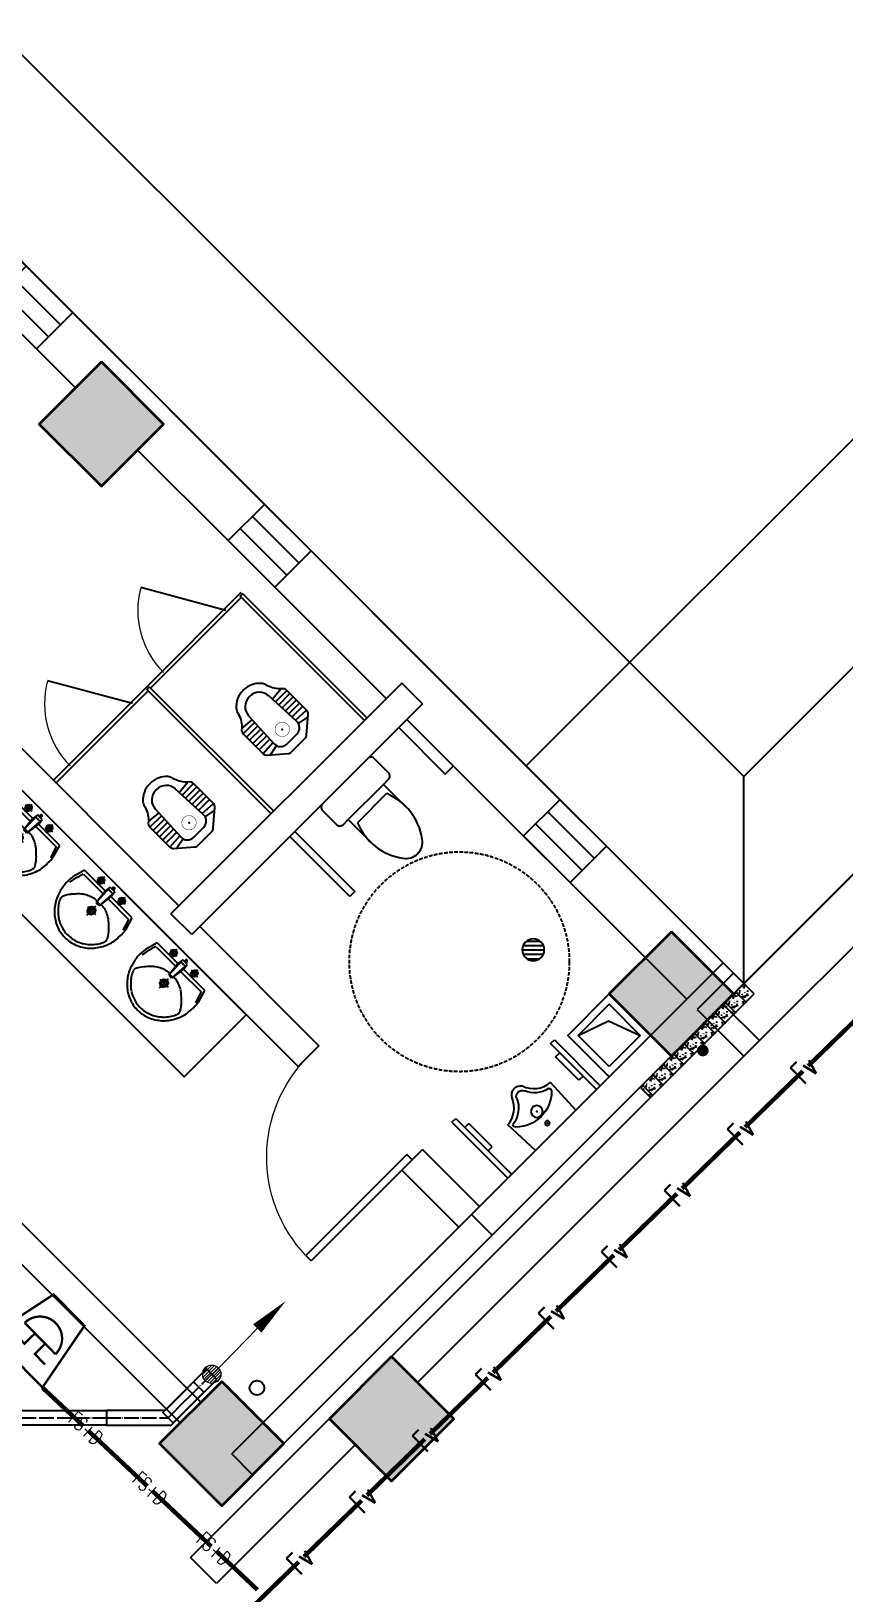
# Model space of a CAD drawing. Extents: x 815029915 to 815825525, y 579155098 to 579748855.
# Drawn here: x 815653310 to 815658853, y 579578968 to 579589624 of the extents above; entities that cross this region are included whole.
import ezdxf

# ---------------------------------------------------------------- set-up
doc = ezdxf.new("R2010")
doc.units = 0
doc.header["$LTSCALE"] = 100
doc.header["$MEASUREMENT"] = 0
doc.linetypes.add('DASH', pattern=[0.35, 0.25, -0.1])
doc.linetypes.add('DOTE', pattern=[2.42, 2, -0.2, 0.02, -0.2])
for name, color, linetype in [('AXIS', 3, 'Continuous'), ('COLUMN', 9, 'Continuous'), ('DIM_LEAD', 3, 'Continuous'), ('GROUND', 2, 'Continuous'), ('LATRINE', 6, 'Continuous'), ('LVTRY', 6, 'Continuous'), ('STAIR', 2, 'Continuous'), ('T-EQUP-FIRE', 7, 'Continuous'), ('WALL', 9, 'Continuous'), ('WINDOW', 4, 'Continuous'), ('zm', 1, 'Continuous'), ('电-弱电平面-线缆', 3, 'Continuous'), ('电-桥架', 4, 'Continuous'), ('看线', 151, 'Continuous')]:
    doc.layers.add(name, color=color, linetype=linetype)
for name, color, linetype, lineweight in [('柱填充', 9, 'Continuous', 18), ('电-强电平面-箭头', 3, 'Continuous', 0), ('砼柱', 2, 'Continuous', 35)]:
    doc.layers.add(name, color=color, linetype=linetype, lineweight=lineweight)
doc.styles.add('_TCH_DIM_T3', font='SIMPLEX', dxfattribs={"width": 0.705882, "bigfont": 'GBCBIG'})
doc.styles.add('IDQSTYLE', font='txt.shx', dxfattribs={"width": 0.7, "bigfont": 'hztxt.shx'})
doc.linetypes.add('消防电源线', pattern='A,5.5,-0.25,["FS+D",IDQSTYLE,S=1,R=0,X=-0.125,Y=-0.5],-0.25', length=6)
doc.linetypes.add('消防电话线路A', pattern='A,5.5,-0.25,["Fv",IDQSTYLE,S=1.5,R=0,X=-0.125,Y=-0.75],-0.25', length=6)
doc.dimstyles.new('_TCH_ARCH-100', dxfattribs={"dimscale": 100, "dimtxt": 2.975, "dimasz": 1, "dimexe": 2.5, "dimexo": 3, "dimgap": 1, "dimtad": 1, "dimdec": 0, "dimzin": 0, "dimdsep": 46, "dimtxsty": '_TCH_DIM_T3', "dimblk": 'ARCHTICK', "dimcen": 0.09, "dimclrt": 7, "dimazin": 2, "dimtfac": 1, "dimtdec": 0, "dimtix": 1, "dimtmove": 2, "dimatfit": 3, "dimfxl": 0, "dimtolj": 1, "dimtzin": 0, "dimarcsym": 0})

# ---------------------------------------------------------------- blocks, each defined once
blk = doc.blocks.new('HC001231')
at = {"color": 0, "linetype": 'Continuous', "const_width": 0.2}
blk.add_lwpolyline([(-1.88, 3.12), (1.87, 3.12), (3.12, -3.12), (-3.12, -3.12)], close=True, dxfattribs=at)
blk.add_lwpolyline([(1.87, -0.34, 0.198912), (1.33, 0.98, 0.198912), (0, 1.53, 0.198912), (-1.33, 0.98, 0.198912), (-1.88, -0.34)], format="xyb", dxfattribs=at)
for points in [[(-0.62, -0.34), (-0.62, -1.59), (-1.88, -1.59)], [(-1.88, -0.34), (1.87, -0.34)], [(0.62, -0.34), (0.62, -1.59), (1.87, -1.59)]]:
    blk.add_lwpolyline(points, dxfattribs=at)
at = {"color": 0, "style": 'IDQSTYLE', "width": 0.7}
blk.add_attdef('PSFHATT', (5.12, -3.12), '', height=2.5, dxfattribs=at)
blk = doc.blocks.new('$DorLib2D$00000001')
for p, q in [((0.45, 0.975), (0.5, 0.975)), ((0.45, 0), (0.45, 0.975)), ((0.5, 0), (0.5, 0.975)), ((0.5, 0), (0.45, 0))]:
    blk.add_line(p, q)
at = {"lineweight": 13}
blk.add_arc((0.475, 0), 0.975, 91.4693, 180, dxfattribs=at)
blk = doc.blocks.new('$TCHSYS$WIN2D')
for p, q in [((-0.5, 0.5), (0.5, 0.5)), ((-0.5, 0.5), (-0.5, -0.5)), ((0.5, 0.5), (0.5, -0.5)), ((0.5, 0.167), (-0.5, 0.167)), ((0.5, -0.167), (-0.5, -0.167)), ((-0.5, -0.5), (0.5, -0.5))]:
    blk.add_line(p, q)
blk = doc.blocks.new('$lvtry$00000227')
at = {"color": 0}
blk.add_line((-181, -234), (-181, -234), dxfattribs=at)
blk.add_lwpolyline([(53, -374, -0.307493), (205, -257), (195, 0), (-195, 0), (-205, -256, -0.265776), (-54, -366, 0.591279)], format="xyb", close=True, dxfattribs=at)
for centre, radius in [((-6, -75), 15.8), ((-1, -182), 40.3)]:
    blk.add_circle(centre, radius, dxfattribs=at)
for centre, radius, start, end in [((-161, -223), 22.7, 134.5857, 206.4573), ((-5, -382), 245, 45.4143, 134.5857), ((153, -222), 20.3, 314.5857, 45.4143), ((-200, -412), 179, 22.2984, 83.8043), ((199, -407), 174, 100.5676, 157.7034), ((1, -326), 39.6, 206.4354, 337.7034)]:
    blk.add_arc(centre, radius, start, end, dxfattribs=at)
for p in [(-6, -75), (-1, -182)]:
    blk.add_point(p, dxfattribs=at)
blk = doc.blocks.new('$plan$00001613')
at = {"color": 7}
blk.add_line((-260, -140), (-260, 140), dxfattribs=at)
blk.add_line((-200, 170), (-200, -170))
blk.add_lwpolyline([(-430, -170), (-200, -170), (-200, -220, 0.414214), (-170, -250), (-30, -250, 0.414214), (0, -220), (0, 220, 0.414214), (-30, 250), (-170, 250, 0.414214), (-200, 220), (-200, 170), (-430, 170)], format="xyb")
for centre, radius, start, end in [((-413, -227), 398, 67.4505, 126.6381), ((-590, 0), 110, 123.4509, 236.5491), ((-413, 227), 398, 233.3619, 292.5495)]:
    blk.add_arc(centre, radius, start, end, dxfattribs=at)
blk = doc.blocks.new('$lvtry$00000171')
for p, q in [((-74, 11), (-11, 74)), ((-70, -27), (27, 70)), ((-53, -53), (53, 53)), ((-27, -70), (70, 27)), ((11, -74), (74, -11))]:
    blk.add_line(p, q)
blk.add_circle((0, 0), 75)
blk.add_point((0, 0))
blk = doc.blocks.new('$lvtry$00000192')
for p, q in [((-108, -66, 0), (-109, 3, 0)), ((111, -66, 0), (110, 4, 0)), ((-236, -86, 0), (-246, -114, 0)), ((-234, -86, 0), (-26, -86, 0)), ((-143, -32, 0), (-74, -31, 0)), ((-29, -62, 0), (-28, -68, 0)), ((-28, -68, 0), (-17, -160, 0)), ((-23, -21, 0), (-17, -160, 0)), ((-22, -40, 0), (1, -40, 0)), ((23, -40, 0), (1, -40, 0)), ((25, -22, 0), (15, -161, 0)), ((30, -62, 0), (15, -161, 0)), ((26, -86, 0), (244, -86, 0)), ((76, -31, 0), (145, -31, 0)), ((244, -86, 0), (272, -164, 0)), ((244, -86, 0), (264, -140, 0)), ((-256, -140, 0), (-264, -185, 0)), ((-264, -185, 0), (-264, -190, 0)), ((-256, -140, 0), (-246, -114, 0)), ((-17, -151, 0), (-1, -151, 0)), ((-17, -160, 0), (-1, -160, 0)), ((16, -151, 0), (-1, -151, 0)), ((15, -161, 0), (-1, -160, 0)), ((1, -263, 0), (0, -177, 0)), ((-42, -220, 0), (44, -219, 0))]:
    blk.add_line(p, q)
at = {"elevation": 0}
blk.add_lwpolyline([(-29, -62), (-249, -62), (-276, -148, 0.044851), (-281, -206, 0.06689), (-276, -244, 0.023023), (-257, -305, 0.044853), (-243, -334, 0.043799), (-214, -374, 0.044001), (-179, -408, 0.042834), (-139, -435, 0.043018), (-94, -456, 0.042273), (-46, -468, 0.042347), (3, -472, 0.04234), (52, -468, 0.042268), (100, -456, 0.043003), (145, -436, 0.042821), (186, -409, 0.043985), (221, -375, 0.043782), (250, -335, 0.044843), (274, -286, 0.059205), (284, -246, 0.030672), (287, -189, 0.04375), (284, -150), (284, -150), (284, -148), (256, -62), (30, -62), (30, -59), (25, -22), (1, -21), (-23, -21), (-29, -58)], format="xyb", close=True, dxfattribs=at)
for centre, radius in [((-108, -32, 0), 23.8), ((-108, -32, 0), 14.2), ((110, -31, 0), 23.8), ((110, -31, 0), 14.2), ((1, -220, 0), 28.5), ((1, -220, 0), 19)]:
    blk.add_circle(centre, radius)
for centre, radius, start, end in [((0, -10, 0), 6.83, 79.8328, 278.7823), ((2, -10, 0), 6.83, 259.8328, 98.7823), ((186, -586, 0), 514, 131.4907, 137.4608), ((-23, -350, 0), 199, 122.0285, 131.4907), ((-5, -378, 0), 232, 111.757, 122.0285), ((8, -413, 0), 269, 102.1867, 111.757), ((-38, -199, 0), 51, 92.3066, 102.1867), ((-31, -377, 0), 229, 87.3151, 92.3066), ((42, -362, 0), 216, 92.3066, 95.9177), ((35, -183, 0), 37.4, 84.4115, 92.3066), ((19, -341, 0), 196, 72.8891, 84.4115), ((-5, -420, 0), 279, 63.1741, 72.8891), ((42, -328, 0), 175, 53.2408, 63.1741), ((-199, -650, 0), 577, 47.667, 53.2408), ((-208, -295, 0), 22, 149.5466, 185.8883), ((-197, -294, 0), 33.4, 185.8883, 200.4186), ((-121, -266, 0), 114, 200.4186, 208.9861), ((7, -422, 0), 271, 137.4608, 149.5466), ((6, -425, 0), 273, 33.1938, 47.667), ((131, -266, 0), 112, 329.6928, 339.2553), ((211, -291, 0), 27.9, 352.9103, 33.1938), ((189, -288, 0), 49.9, 339.2553, 352.9103), ((-48, -226, 0), 198, 208.9861, 220.7228), ((9, -177, 0), 272, 220.7228, 230.792), ((2, -185, 0), 262, 230.792, 240.6116), ((2, -186, 0), 261, 240.6116, 250.459), ((6, -186, 0), 261, 289.2308, 299.0751), ((5, -185, 0), 262, 299.0751, 308.8916), ((6, -186, 0), 261, 308.8916, 318.9572), ((31, -208, 0), 228, 318.9572, 329.6928), ((4, -179, 0), 268, 250.459, 260.1468), ((4, -180, 0), 267, 260.1468, 269.8461), ((4, -180, 0), 267, 269.8461, 279.544), ((4, -179, 0), 268, 279.544, 289.2308)]:
    blk.add_arc(centre, radius, start, end)
for p in [(1, -40, 0), (1, -220, 0)]:
    blk.add_point(p)
blk = doc.blocks.new('$TCHSYS$APDOOR2D')
blk.add_line((0.5, 0), (0, 0.866))
at = {"lineweight": 13}
blk.add_arc((0.5, 0), 1, 120, 180, dxfattribs=at)
blk = doc.blocks.new('$lvtry$00000205')
at = {"color": 0}
for p, q in [((-106, -103, 0), (-182, -88, 0)), ((48, -60, 0), (-48, -60, 0)), ((106, -103, 0), (182, -88, 0)), ((-109, -134, 0), (-210, -128, 0)), ((-107, -166, 0), (-210, -166, 0)), ((-106, -197, 0), (-210, -197, 0)), ((-109, -124, 0), (-97, -382, 0)), ((97, -382, 0), (109, -124, 0)), ((106, -197, 0), (210, -197, 0)), ((107, -166, 0), (210, -166, 0)), ((109, -134, 0), (210, -128, 0)), ((-104, -227, 0), (-210, -227, 0)), ((-103, -258, 0), (-210, -258, 0)), ((-101, -289, 0), (-210, -289, 0)), ((101, -289, 0), (210, -289, 0)), ((103, -258, 0), (210, -258, 0)), ((104, -227, 0), (210, -227, 0)), ((-100, -320, 0), (-210, -320, 0)), ((-191, -354, 0), (-99, -345, 0)), ((191, -354, 0), (99, -345, 0)), ((100, -320, 0), (210, -320, 0)), ((-4, -470, 0), (4, -470, 0))]:
    blk.add_line(p, q, dxfattribs=at)
at = {"color": 0, "elevation": 0}
blk.add_lwpolyline([(184, -360, -0.046574), (191, -354, 0.248797), (210, -318), (210, -128, 0.218491), (198, -101), (90, -9, 0.179479), (67, 0), (-67, 0, 0.179479), (-90, -9), (-198, -101, 0.218491), (-210, -128), (-210, -318, 0.248797), (-191, -354, -0.046574), (-184, -360, -0.139709), (-135, -448, 0.12003), (-120, -477, 0.218108), (-4, -530), (4, -530, 0.218108), (120, -477, 0.12003), (135, -448, -0.139709)], format="xyb", close=True, dxfattribs=at)
at = {"color": 0, "const_width": 3, "elevation": 0}
blk.add_lwpolyline([(49, -153, 1), (-49, -153, 1)], format="xyb", close=True, dxfattribs=at)
at = {"color": 0}
for centre, radius, start, end in [((-48, -121, 0), 61, 90, 182.693), ((48, -121, 0), 61, 357.307, 90), ((-4, -377, 0), 92.8, 182.693, 270), ((4, -377, 0), 92.8, 270, 357.307)]:
    blk.add_arc(centre, radius, start, end, dxfattribs=at)
for p in [(0, 0), (0, -153, 0)]:
    blk.add_point(p, dxfattribs=at)
blk = doc.blocks.new('*X161')
at = {"color": 0, "linetype": 'Continuous'}
for p, q in [((192.59, 446.72), (193.87, 448.01)), ((192.65, 446.36), (194.23, 447.94)), ((192.69, 447.24), (193.35, 447.91)), ((192.79, 446.07), (194.52, 447.8)), ((192.98, 445.84), (194.75, 447.61)), ((193.23, 445.66), (194.93, 447.37)), ((193.53, 445.54), (195.05, 447.06)), ((193.92, 445.51), (195.08, 446.67)), ((194.61, 445.77), (194.82, 445.99))]:
    blk.add_line(p, q, dxfattribs=at)
blk = doc.blocks.new('HC000749')
at = {"color": 0, "linetype": 'Continuous'}
blk.add_line((0, -0.06), (3.11, 3.12), dxfattribs=at)
blk.add_lwpolyline([(3.11, 3.12, 0.8, 0, 0), (5.06, 5, 0, 0, 0)], format="xyseb", dxfattribs=at)
blk.add_circle((0, 0), 0.625, dxfattribs=at)
at = {"color": 0, "linetype": 'Continuous', "xscale": 0.5, "yscale": 0.5, "zscale": 0.5}
blk.add_blockref('*X161', (-96.92, -223.38), dxfattribs=at)
at = {"color": 0, "style": 'IDQSTYLE', "width": 0.7}
blk.add_attdef('PSFHATT', (7.06, -0.63), '', height=2.5, dxfattribs=at)
blk = doc.blocks.new('_ArchTick')
at = {"color": 0, "linetype": 'ByBlock', "const_width": 0.4}
blk.add_lwpolyline([(-0.5, -0.5), (0.5, 0.5)], dxfattribs=at)
blk = doc.blocks.new('*D474')
at = {"layer": 'AXIS', "color": 0, "lineweight": -2, "transparency": 16777216}
for p, q in [((815655484, 579597126), (815657782, 579599424)), ((815657605, 579599247), (815695082, 579561770)), ((815692961, 579559649), (815695259, 579561947))]:
    blk.add_line(p, q, dxfattribs=at)
at = {"layer": 'Defpoints', "color": 0, "transparency": 16777216}
for p in [(815655272, 579596914), (815695082, 579561770), (815692749, 579559437)]:
    blk.add_point(p, dxfattribs=at)
at = {"layer": 'AXIS', "color": 0, "lineweight": -2, "transparency": 16777216, "xscale": 100, "yscale": 100, "zscale": 100}
for p, rotation in [((815657605, 579599247), 135.0000000001822), ((815695082, 579561770), 315.0000000001822)]:
    blk.add_blockref('_ArchTick', p, dxfattribs=dict(at, rotation=rotation))
at = {"layer": 'AXIS', "color": 7, "transparency": 16777216, "insert": (815676520, 579580685), "char_height": 297.5, "attachment_point": 5, "rotation": 315, "style": '_TCH_DIM_T3'}
blk.add_mtext('\\A1;53000', dxfattribs=at)

msp = doc.modelspace()

# ---------------------------------------------------------------- hatches: boundary and pattern name
at = {"layer": 'DIM_LEAD'}
msp.add_hatch(color=256, dxfattribs=at).paths.add_polyline_path([(815657931.3, 579582668.3, 1), (815657851.3, 579582668.3, 1)], flags=17)
at = {"layer": 'zm'}
for points in [[(815653787.4, 579587357), (815653363.1, 579586932.7), (815653787.4, 579586508.5), (815654211.7, 579586932.7)], [(815657677.1, 579583478.5), (815657252.8, 579583054.2), (815657677.1, 579582630), (815658101.3, 579583054.2)], [(815654608.9, 579580410.4), (815654184.7, 579579986.1), (815654608.9, 579579561.8), (815655033.2, 579579986.1)]]:
    msp.add_hatch(color=1, dxfattribs=at).paths.add_polyline_path(points)
at = {"layer": '柱填充', "lineweight": 18}
for points in [[(815653788, 579587367.6), (815653363.7, 579586943.3), (815653788, 579586519.1), (815654212.3, 579586943.3)], [(815657677.1, 579583478.5), (815657252.8, 579583054.2), (815657677.1, 579582630), (815658101.3, 579583054.2)], [(815655767.9, 579580579.4), (815655343.6, 579580155.1), (815655767.9, 579579730.8), (815656192.2, 579580155.1)], [(815654608.9, 579580410.4), (815654184.7, 579579986.1), (815654608.9, 579579561.8), (815655033.2, 579579986.1)]]:
    msp.add_hatch(color=250, dxfattribs=at).paths.add_polyline_path(points)

# ---------------------------------------------------------------- linework, layer by layer
for p, q in [((815658171.1, 579583125), (815649768.7, 579591527.4)), ((815661777.4, 579586731.2), (815658171.1, 579583125)), ((815655873.1, 579584928.1), (815655816.5, 579584871.5)), ((815655816.5, 579584871.5), (815656134.7, 579584553.3)), ((815656134.7, 579584553.3), (815656191.2, 579584609.9)), ((815655073.4, 579584128.5), (815655108.6, 579584163.7)), ((815655108.6, 579584163.7), (815655518.2, 579583754.1)), ((815655483, 579583718.9), (815655073.4, 579584128.5)), ((815655518.2, 579583754.1), (815655483, 579583718.9)), ((815658171.1, 579583125), (815657464, 579582417.9)), ((815658241.9, 579583054.2), (815658171.1, 579583125)), ((815657534.8, 579582347.1), (815658241.9, 579583054.2)), ((815656886.9, 579582625.2), (815656915.2, 579582653.5)), ((815657046, 579582466.1), (815656886.9, 579582625.2)), ((815657074.3, 579582494.4), (815657046, 579582466.1)), ((815657464, 579582417.9), (815657534.8, 579582347.1)), ((815656296, 579582171.1), (815656267.7, 579582142.9)), ((815656455.1, 579582012), (815656296, 579582171.1)), ((815656426.8, 579581983.8), (815656455.1, 579582012))]:
    msp.add_line(p, q)
at = {"linetype": 'Continuous'}
for p, q in [((815658164.9, 579583106.6), (815658159.5, 579583104.9)), ((815658164.9, 579583106.6), (815658159.5, 579583104.9)), ((815658176.8, 579583119.3), (815658167.8, 579583092.3)), ((815658176.8, 579583119.3), (815658167.8, 579583092.3)), ((815658186.1, 579583110), (815658182.3, 579583106.3)), ((815658197, 579583078.1), (815658197, 579583069.6)), ((815658041, 579582994.8), (815658026.4, 579582950.8)), ((815658041, 579582994.8), (815658026.4, 579582950.8)), ((815658048, 579582972), (815658040.9, 579582964.9)), ((815658044.4, 579582998.3), (815658074.2, 579582968.5)), ((815658057.5, 579582999.3), (815658049, 579582999.3)), ((815658057.8, 579582969.3), (815658052.4, 579582967.5)), ((815658057.8, 579582969.3), (815658052.4, 579582967.5)), ((815658074.9, 579582984), (815658064.2, 579582987.6)), ((815658076.1, 579582989.9), (815658065.5, 579582993.4)), ((815658078, 579583001.6), (815658069.4, 579583001.6)), ((815658133.3, 579582975.5), (815658082.6, 579582958.6)), ((815658133.3, 579582975.5), (815658082.6, 579582958.6)), ((815658087.6, 579582977.8), (815658094.7, 579582984.9)), ((815658094.2, 579583035.9), (815658088.8, 579583034.2)), ((815658094.2, 579583035.9), (815658088.8, 579583034.2)), ((815658111.7, 579583065.6), (815658097.1, 579583021.5)), ((815658111.7, 579583065.6), (815658097.1, 579583021.5)), ((815658107.7, 579582996.7), (815658105.9, 579582991.4)), ((815658107.7, 579582996.7), (815658105.9, 579582991.4)), ((815658118.7, 579583042.7), (815658111.6, 579583035.6)), ((815658115.2, 579583069), (815658144.9, 579583039.2)), ((815658128.2, 579583070), (815658119.7, 579583070)), ((815658128.5, 579583040), (815658123.1, 579583038.2)), ((815658128.5, 579583040), (815658123.1, 579583038.2)), ((815658124, 579582987), (815658124, 579582978.4)), ((815658126.3, 579583007.4), (815658126.3, 579582998.9)), ((815658145.6, 579583054.8), (815658134.9, 579583058.3)), ((815658146.8, 579583060.6), (815658136.2, 579583064.1)), ((815658148.7, 579583072.3), (815658140.1, 579583072.3)), ((815658144.9, 579583039.2), (815658145, 579583039.2)), ((815658145, 579583039.2), (815658185.9, 579582998.3)), ((815658204, 579583046.3), (815658153.3, 579583029.4)), ((815658204, 579583046.3), (815658153.3, 579583029.4)), ((815658158.3, 579583048.5), (815658165.4, 579583055.6)), ((815658161.4, 579583007.1), (815658164.9, 579582996.5)), ((815658170.2, 579582991.2), (815658163.1, 579582984.1)), ((815658167.2, 579583008.4), (815658170.8, 579582997.8)), ((815658174.4, 579583033.1), (815658172.6, 579583027.8)), ((815658174.4, 579583033.1), (815658172.6, 579583027.8)), ((815658176.1, 579583030.8), (815658183.2, 579583037.9)), ((815658178.4, 579583067.4), (815658176.7, 579583062.1)), ((815658178.4, 579583067.4), (815658176.7, 579583062.1)), ((815658184.7, 579583001.5), (815658182.5, 579582994.8)), ((815658184.7, 579583001.5), (815658182.5, 579582994.8)), ((815658194.7, 579583057.7), (815658194.7, 579583049.1)), ((815658237.6, 579583058.5), (815658233.8, 579583054.8)), ((815657952.7, 579582894.5), (815657947.4, 579582892.7)), ((815657952.7, 579582894.5), (815657947.4, 579582892.7)), ((815657970.3, 579582924.1), (815657955.7, 579582880.1)), ((815657970.3, 579582924.1), (815657955.7, 579582880.1)), ((815657977.3, 579582901.3), (815657970.2, 579582894.2)), ((815657973.7, 579582927.5), (815658003.5, 579582897.8)), ((815657986.8, 579582928.6), (815657978.3, 579582928.6)), ((815657987, 579582898.6), (815657981.7, 579582896.8)), ((815657987, 579582898.6), (815657981.7, 579582896.8)), ((815657984.9, 579582866), (815657984.9, 579582857.4)), ((815658004.1, 579582913.3), (815657993.5, 579582916.9)), ((815658005.4, 579582919.2), (815657994.8, 579582922.7)), ((815658007.3, 579582930.9), (815657998.7, 579582930.9)), ((815658003.5, 579582897.8), (815658003.5, 579582897.7)), ((815658003.5, 579582897.7), (815658044.4, 579582856.8)), ((815658062.6, 579582904.8), (815658011.9, 579582887.9)), ((815658062.6, 579582904.8), (815658011.9, 579582887.9)), ((815658016.9, 579582907.1), (815658024, 579582914.2)), ((815658023.4, 579582965.2), (815658018.1, 579582963.5)), ((815658023.4, 579582965.2), (815658018.1, 579582963.5)), ((815658020, 579582865.7), (815658023.5, 579582855.1)), ((815658025.8, 579582867), (815658029.3, 579582856.3)), ((815658032.9, 579582891.7), (815658031.2, 579582886.4)), ((815658032.9, 579582891.7), (815658031.2, 579582886.4)), ((815658034.6, 579582889.4), (815658041.7, 579582896.5)), ((815658037, 579582926), (815658035.2, 579582920.7)), ((815658037, 579582926), (815658035.2, 579582920.7)), ((815658053.3, 579582916.3), (815658053.3, 579582907.7)), ((815658055.6, 579582936.7), (815658055.6, 579582928.2)), ((815658074.2, 579582968.5), (815658074.3, 579582968.4)), ((815658074.3, 579582968.4), (815658115.2, 579582927.5)), ((815658090.7, 579582936.4), (815658094.2, 579582925.8)), ((815658099.5, 579582920.5), (815658092.4, 579582913.4)), ((815658096.5, 579582937.7), (815658100.1, 579582927)), ((815658103.7, 579582962.4), (815658101.9, 579582957.1)), ((815658103.7, 579582962.4), (815658101.9, 579582957.1)), ((815658105.4, 579582960.1), (815658112.4, 579582967.2)), ((815658114, 579582930.8), (815658111.7, 579582924.1)), ((815658114, 579582930.8), (815658111.7, 579582924.1)), ((815657828.9, 579582782.7), (815657814.2, 579582738.7)), ((815657828.9, 579582782.7), (815657814.2, 579582738.7)), ((815657835.9, 579582759.8), (815657828.8, 579582752.7)), ((815657832.3, 579582786.1), (815657862.1, 579582756.3)), ((815657845.4, 579582787.2), (815657836.9, 579582787.2)), ((815657845.6, 579582757.2), (815657840.3, 579582755.4)), ((815657845.6, 579582757.2), (815657840.3, 579582755.4)), ((815657862.7, 579582771.9), (815657852.1, 579582775.5)), ((815657864, 579582777.7), (815657853.3, 579582781.3)), ((815657865.8, 579582789.5), (815657857.3, 579582789.5)), ((815657862.1, 579582756.3), (815657862.1, 579582756.3)), ((815657862.1, 579582756.3), (815657903, 579582715.4)), ((815657921.1, 579582763.4), (815657870.5, 579582746.5)), ((815657921.1, 579582763.4), (815657870.5, 579582746.5)), ((815657875.5, 579582765.7), (815657882.6, 579582772.8)), ((815657882, 579582823.8), (815657876.7, 579582822)), ((815657882, 579582823.8), (815657876.7, 579582822)), ((815657899.6, 579582853.4), (815657884.9, 579582809.4)), ((815657899.6, 579582853.4), (815657884.9, 579582809.4)), ((815657895.6, 579582784.6), (815657893.8, 579582779.3)), ((815657895.6, 579582784.6), (815657893.8, 579582779.3)), ((815657906.6, 579582830.6), (815657899.5, 579582823.5)), ((815657903, 579582856.8), (815657932.8, 579582827.1)), ((815657916.1, 579582857.9), (815657907.6, 579582857.9)), ((815657916.3, 579582827.9), (815657911, 579582826.1)), ((815657916.3, 579582827.9), (815657911, 579582826.1)), ((815657911.9, 579582774.8), (815657911.9, 579582766.3)), ((815657914.2, 579582795.3), (815657914.2, 579582786.7)), ((815657933.4, 579582842.6), (815657922.8, 579582846.2)), ((815657934.7, 579582848.5), (815657924.1, 579582852)), ((815657936.5, 579582860.2), (815657928, 579582860.2)), ((815657932.8, 579582827.1), (815657932.8, 579582827)), ((815657932.8, 579582827), (815657973.7, 579582786.1)), ((815657991.8, 579582834.1), (815657941.2, 579582817.2)), ((815657991.8, 579582834.1), (815657941.2, 579582817.2)), ((815657946.2, 579582836.4), (815657953.3, 579582843.5)), ((815657949.3, 579582795), (815657952.8, 579582784.4)), ((815657958.1, 579582779), (815657951, 579582771.9)), ((815657955.1, 579582796.3), (815657958.6, 579582785.6)), ((815657962.2, 579582821), (815657960.5, 579582815.7)), ((815657962.2, 579582821), (815657960.5, 579582815.7)), ((815657963.9, 579582818.7), (815657971, 579582825.7)), ((815657966.3, 579582855.3), (815657964.5, 579582850)), ((815657966.3, 579582855.3), (815657964.5, 579582850)), ((815657972.6, 579582789.4), (815657970.3, 579582782.7)), ((815657972.6, 579582789.4), (815657970.3, 579582782.7)), ((815657982.6, 579582845.5), (815657982.6, 579582837)), ((815658028.8, 579582849.7), (815658021.7, 579582842.6)), ((815658043.3, 579582860.1), (815658041, 579582853.4)), ((815658043.3, 579582860.1), (815658041, 579582853.4)), ((815657740.6, 579582682.4), (815657735.3, 579582680.6)), ((815657740.6, 579582682.4), (815657735.3, 579582680.6)), ((815657758.2, 579582712), (815657743.5, 579582668)), ((815657758.2, 579582712), (815657743.5, 579582668)), ((815657765.1, 579582689.1), (815657758.1, 579582682)), ((815657761.6, 579582715.4), (815657791.4, 579582685.6)), ((815657774.7, 579582716.5), (815657766.1, 579582716.5)), ((815657774.9, 579582686.4), (815657769.6, 579582684.7)), ((815657774.9, 579582686.4), (815657769.6, 579582684.7)), ((815657772.8, 579582653.9), (815657772.8, 579582645.3)), ((815657792, 579582701.2), (815657781.4, 579582704.8)), ((815657793.3, 579582707), (815657782.6, 579582710.6)), ((815657795.1, 579582718.8), (815657786.6, 579582718.8)), ((815657791.4, 579582685.6), (815657791.4, 579582685.6)), ((815657791.4, 579582685.6), (815657832.3, 579582644.7)), ((815657850.4, 579582692.7), (815657799.7, 579582675.8)), ((815657850.4, 579582692.7), (815657799.7, 579582675.8)), ((815657804.8, 579582695), (815657811.9, 579582702.1)), ((815657811.3, 579582753.1), (815657806, 579582751.3)), ((815657811.3, 579582753.1), (815657806, 579582751.3)), ((815657807.8, 579582653.6), (815657811.4, 579582642.9)), ((815657813.7, 579582654.8), (815657817.2, 579582644.2)), ((815657820.8, 579582679.6), (815657819, 579582674.2)), ((815657820.8, 579582679.6), (815657819, 579582674.2)), ((815657822.5, 579582677.2), (815657829.6, 579582684.3)), ((815657824.9, 579582713.9), (815657823.1, 579582708.5)), ((815657824.9, 579582713.9), (815657823.1, 579582708.5)), ((815657841.2, 579582704.1), (815657841.2, 579582695.6)), ((815657843.5, 579582724.6), (815657843.5, 579582716)), ((815657878.5, 579582724.3), (815657882.1, 579582713.7)), ((815657887.4, 579582708.3), (815657880.3, 579582701.2)), ((815657884.4, 579582725.6), (815657887.9, 579582714.9)), ((815657891.5, 579582750.3), (815657889.8, 579582745)), ((815657891.5, 579582750.3), (815657889.8, 579582745)), ((815657893.2, 579582747.9), (815657900.3, 579582755)), ((815657901.8, 579582718.7), (815657899.6, 579582712)), ((815657901.8, 579582718.7), (815657899.6, 579582712)), ((815657616.8, 579582570.6), (815657602.1, 579582526.6)), ((815657616.8, 579582570.6), (815657602.1, 579582526.6)), ((815657623.7, 579582547.7), (815657616.6, 579582540.6)), ((815657620.2, 579582574), (815657650, 579582544.2)), ((815657633.3, 579582575.1), (815657624.7, 579582575.1)), ((815657633.5, 579582545), (815657628.2, 579582543.2)), ((815657633.5, 579582545), (815657628.2, 579582543.2)), ((815657650.6, 579582559.8), (815657640, 579582563.3)), ((815657651.9, 579582565.6), (815657641.2, 579582569.2)), ((815657653.7, 579582577.4), (815657645.2, 579582577.4)), ((815657650, 579582544.2), (815657650, 579582544.2)), ((815657650, 579582544.2), (815657690.9, 579582503.3)), ((815657709, 579582551.3), (815657658.3, 579582534.4)), ((815657709, 579582551.3), (815657658.3, 579582534.4)), ((815657663.4, 579582553.5), (815657670.4, 579582560.6)), ((815657669.9, 579582611.7), (815657664.6, 579582609.9)), ((815657669.9, 579582611.7), (815657664.6, 579582609.9)), ((815657687.5, 579582641.3), (815657672.8, 579582597.3)), ((815657687.5, 579582641.3), (815657672.8, 579582597.3)), ((815657681.1, 579582535.8), (815657688.2, 579582542.9)), ((815657683.5, 579582572.4), (815657681.7, 579582567.1)), ((815657683.5, 579582572.4), (815657681.7, 579582567.1)), ((815657694.4, 579582618.4), (815657687.3, 579582611.3)), ((815657690.9, 579582644.7), (815657720.7, 579582614.9)), ((815657704, 579582645.8), (815657695.4, 579582645.8)), ((815657704.2, 579582615.7), (815657698.9, 579582614)), ((815657704.2, 579582615.7), (815657698.9, 579582614)), ((815657699.8, 579582562.7), (815657699.8, 579582554.2)), ((815657702.1, 579582583.1), (815657702.1, 579582574.6)), ((815657721.3, 579582630.5), (815657710.7, 579582634)), ((815657722.6, 579582636.3), (815657711.9, 579582639.9)), ((815657724.4, 579582648.1), (815657715.9, 579582648.1)), ((815657720.7, 579582614.9), (815657720.7, 579582614.9)), ((815657720.7, 579582614.9), (815657761.6, 579582574)), ((815657779.7, 579582622), (815657729, 579582605.1)), ((815657779.7, 579582622), (815657729, 579582605.1)), ((815657734.1, 579582624.3), (815657741.2, 579582631.4)), ((815657737.1, 579582582.9), (815657740.7, 579582572.2)), ((815657746, 579582566.9), (815657738.9, 579582559.8)), ((815657743, 579582584.1), (815657746.5, 579582573.5)), ((815657750.1, 579582608.9), (815657748.3, 579582603.5)), ((815657750.1, 579582608.9), (815657748.3, 579582603.5)), ((815657751.8, 579582606.5), (815657758.9, 579582613.6)), ((815657754.2, 579582643.2), (815657752.4, 579582637.8)), ((815657754.2, 579582643.2), (815657752.4, 579582637.8)), ((815657760.4, 579582577.3), (815657758.2, 579582570.6)), ((815657760.4, 579582577.3), (815657758.2, 579582570.6)), ((815657770.5, 579582633.4), (815657770.5, 579582624.9)), ((815657816.7, 579582637.6), (815657809.6, 579582630.5)), ((815657831.1, 579582648), (815657828.9, 579582641.3)), ((815657831.1, 579582648), (815657828.9, 579582641.3)), ((815657512.3, 579582435.9), (815657503.7, 579582435.9)), ((815657528.5, 579582470.3), (815657523.2, 579582468.5)), ((815657528.5, 579582470.3), (815657523.2, 579582468.5)), ((815657546.1, 579582499.9), (815657531.4, 579582455.9)), ((815657546.1, 579582499.9), (815657531.4, 579582455.9)), ((815657553, 579582477), (815657545.9, 579582469.9)), ((815657549.5, 579582503.3), (815657579.2, 579582473.5)), ((815657562.5, 579582504.4), (815657554, 579582504.4)), ((815657562.8, 579582474.3), (815657557.5, 579582472.5)), ((815657562.8, 579582474.3), (815657557.5, 579582472.5)), ((815657560.6, 579582441.7), (815657560.6, 579582433.2)), ((815657579.9, 579582489.1), (815657569.2, 579582492.6)), ((815657581.1, 579582494.9), (815657570.5, 579582498.5)), ((815657583, 579582506.6), (815657574.5, 579582506.6)), ((815657579.2, 579582473.5), (815657579.3, 579582473.5)), ((815657579.3, 579582473.5), (815657620.2, 579582432.6)), ((815657638.3, 579582480.6), (815657587.6, 579582463.7)), ((815657638.3, 579582480.6), (815657587.6, 579582463.7)), ((815657592.6, 579582482.8), (815657599.7, 579582489.9)), ((815657599.2, 579582541), (815657593.9, 579582539.2)), ((815657599.2, 579582541), (815657593.9, 579582539.2)), ((815657595.7, 579582441.5), (815657599.3, 579582430.8)), ((815657601.5, 579582442.7), (815657605.1, 579582432.1)), ((815657608.7, 579582467.4), (815657606.9, 579582462.1)), ((815657608.7, 579582467.4), (815657606.9, 579582462.1)), ((815657610.4, 579582465.1), (815657617.5, 579582472.2)), ((815657612.7, 579582501.7), (815657611, 579582496.4)), ((815657612.7, 579582501.7), (815657611, 579582496.4)), ((815657619, 579582435.8), (815657616.8, 579582429.2)), ((815657619, 579582435.8), (815657616.8, 579582429.2)), ((815657629.1, 579582492), (815657629.1, 579582483.5)), ((815657631.3, 579582512.4), (815657631.3, 579582503.9)), ((815657666.4, 579582512.2), (815657670, 579582501.5)), ((815657675.3, 579582496.2), (815657668.2, 579582489.1)), ((815657672.2, 579582513.4), (815657675.8, 579582502.8)), ((815657679.4, 579582538.1), (815657677.6, 579582532.8)), ((815657679.4, 579582538.1), (815657677.6, 579582532.8)), ((815657689.7, 579582506.5), (815657687.5, 579582499.9)), ((815657689.7, 579582506.5), (815657687.5, 579582499.9)), ((815657475.4, 579582429.2), (815657469.7, 579582412.2)), ((815657475.4, 579582429.2), (815657469.7, 579582412.2)), ((815657478.8, 579582432.6), (815657508.5, 579582402.8)), ((815657482.3, 579582406.3), (815657479, 579582402.9)), ((815657491.8, 579582433.6), (815657483.3, 579582433.6)), ((815657492.1, 579582403.6), (815657486.7, 579582401.8)), ((815657492.1, 579582403.6), (815657486.7, 579582401.8)), ((815657509.2, 579582418.4), (815657498.5, 579582421.9)), ((815657510.4, 579582424.2), (815657499.8, 579582427.7)), ((815657508.5, 579582402.8), (815657508.6, 579582402.8)), ((815657508.6, 579582402.8), (815657549.5, 579582361.9)), ((815657567.6, 579582409.9), (815657516.9, 579582393)), ((815657567.6, 579582409.9), (815657516.9, 579582393)), ((815657521.9, 579582412.1), (815657529, 579582419.2)), ((815657525, 579582370.7), (815657528.5, 579582360.1)), ((815657533.8, 579582354.8), (815657530.5, 579582351.4)), ((815657530.8, 579582372), (815657534.4, 579582361.4)), ((815657538, 579582396.7), (815657536.2, 579582391.4)), ((815657538, 579582396.7), (815657536.2, 579582391.4)), ((815657539.7, 579582394.4), (815657546.8, 579582401.5)), ((815657542, 579582431), (815657540.3, 579582425.7)), ((815657542, 579582431), (815657540.3, 579582425.7)), ((815657548.3, 579582365.1), (815657546.1, 579582358.5)), ((815657548.3, 579582365.1), (815657546.1, 579582358.5)), ((815657558.4, 579582421.3), (815657558.4, 579582412.7)), ((815657604.5, 579582425.5), (815657597.4, 579582418.4))]:
    msp.add_line(p, q, dxfattribs=at)
at = {"color": 250}
for p, q in [((815657040.2, 579582771.9), (815657248.4, 579582871.9)), ((815657248.4, 579582871.9), (815657464.5, 579582771.9))]:
    msp.add_line(p, q, dxfattribs=at)
at = {"color": 7, "ltscale": 400}
for p, q in [((815656852.8, 579582715.9), (815656878.6, 579582741.7)), ((815657166, 579582402.7), (815656852.8, 579582715.9)), ((815656878.6, 579582741.7), (815657191.8, 579582428.5)), ((815657191.8, 579582428.5), (815657166, 579582402.7)), ((815656179.5, 579582179.5), (815656205.3, 579582205.3)), ((815656561.2, 579581797.8), (815656179.5, 579582179.5)), ((815656205.3, 579582205.3), (815656586.9, 579581823.6)), ((815656586.9, 579581823.6), (815656561.2, 579581797.8))]:
    msp.add_line(p, q, dxfattribs=at)
at = {"color": 250}
for points in [[(815657252.4, 579582489), (815656969.5, 579582771.9), (815657252.4, 579583054.7), (815657535.2, 579582771.9)], [(815657252.4, 579582559.7), (815657040.2, 579582771.9), (815657252.4, 579582984), (815657464.5, 579582771.9)]]:
    msp.add_lwpolyline(points, close=True, dxfattribs=at)
at = {"color": 252, "linetype": 'DASH'}
msp.add_circle((815656230.5, 579583274), 750, dxfattribs=at)
msp.add_circle((815654849.4, 579580366.3), 50)
at = {"layer": 'COLUMN'}
for points in [[(815653788, 579586519.1), (815654212.3, 579586943.3), (815653788, 579587367.6), (815653363.7, 579586943.3)], [(815657677.1, 579582630), (815658101.3, 579583054.2), (815657677.1, 579583478.5), (815657252.8, 579583054.2)], [(815655767.9, 579579730.8), (815656192.2, 579580155.1), (815655767.9, 579580579.4), (815655343.6, 579580155.1)], [(815654608.9, 579579561.8), (815655033.2, 579579986.1), (815654608.9, 579580410.4), (815654184.7, 579579986.1)]]:
    msp.add_lwpolyline(points, close=True, dxfattribs=at)
at = {"layer": 'GROUND'}
msp.add_line((815658171.1, 579583125), (815658171.1, 579584539.2), dxfattribs=at)
for points in [[(815661777.4, 579588145.4), (815658171.1, 579584539.2), (815650182.9, 579592527.4), (815648966.8, 579592527.4), (815648966.8, 579594027.4), (815633666.8, 579594027.4), (815633666.8, 579594927.4), (815625266.8, 579594927.4), (815625266.8, 579588027.4), (815621666.8, 579588027.4), (815621666.8, 579591027.4), (815601266.8, 579591027.4), (815601266.8, 579588027.4), (815589266.8, 579588027.4), (815589266.8, 579574227.4), (815601266.8, 579574227.4), (815601266.8, 579571227.4), (815620266.8, 579571227.4)], [(815661777.4, 579586731.2), (815658171.1, 579583125), (815649768.7, 579591527.4), (815647966.8, 579591527.4), (815647966.8, 579593027.4), (815632666.8, 579593027.4), (815632666.8, 579593927.4), (815626266.8, 579593927.4), (815626266.8, 579587027.4), (815620666.8, 579587027.4), (815620666.8, 579590027.4), (815602266.8, 579590027.4), (815602266.8, 579587027.4), (815590266.8, 579587027.4), (815590266.8, 579575227.4), (815602266.8, 579575227.4), (815602266.8, 579572227.4), (815620266.8, 579572227.4)]]:
    msp.add_lwpolyline(points, dxfattribs=at)
at = {"layer": 'LATRINE'}
for p, q in [((815654097.6, 579585150.2), (815654742.8, 579585795.4)), ((815654124.1, 579585141.4), (815654742.8, 579585760.1)), ((815654734, 579585768.9), (815654751.6, 579585786.6)), ((815655582.5, 579584920.4), (815654734, 579585768.9)), ((815655600.2, 579584938), (815654751.6, 579585786.6)), ((815653461.2, 579584513.8), (815654106.4, 579585159)), ((815653478.9, 579584496.1), (815654106.4, 579585123.7)), ((815654097.6, 579585132.5), (815654115.3, 579585150.2)), ((815654946.1, 579584284), (815654097.6, 579585132.5)), ((815654963.8, 579584301.7), (815654115.3, 579585150.2)), ((815653461.2, 579584513.8), (815653478.9, 579584496.1))]:
    msp.add_line(p, q, dxfattribs=at)
at = {"layer": 'LVTRY'}
for p, q in [((815654777.1, 579582912.9), (815653009.4, 579584680.7)), ((815652585.1, 579584256.4), (815654352.9, 579582488.7)), ((815654352.9, 579582488.7), (815654777.1, 579582912.9))]:
    msp.add_line(p, q, dxfattribs=at)
at = {"layer": 'STAIR'}
for p, q in [((815660292.5, 579588216.1), (815656686.2, 579584609.9)), ((815656686.2, 579584609.9), (815658171.1, 579583125))]:
    msp.add_line(p, q, dxfattribs=at)
at = {"layer": 'WALL'}
for p, q in [((815653592.6, 579587703.5), (815654900.8, 579586395.3)), ((815653345.1, 579587456), (815653610.8, 579587190.4)), ((815651135.5, 579586837.4), (815654317.5, 579583655.4)), ((815654035, 579586766.1), (815654653.3, 579586147.8)), ((815658029.7, 579582983.5), (815661777.4, 579586731.2)), ((815650994.1, 579586696), (815654317.5, 579583372.6)), ((815658277.2, 579582736), (815661777.4, 579586236.2)), ((815655219, 579586077.1), (815656049.8, 579585246.3)), ((815654971.5, 579585829.6), (815655731.6, 579585069.5)), ((815655979.1, 579585317), (815658100.4, 579583195.7)), ((815649516.9, 579585218.7), (815654467.1, 579580268.5)), ((815655837.7, 579585175.6), (815654263.1, 579583600.9)), ((815655979.1, 579585034.1), (815655837.7, 579585175.6)), ((815649375.5, 579585077.3), (815654325.7, 579580127.1)), ((815655979.1, 579585034.1), (815654404.5, 579583459.5)), ((815655873.1, 579584928.1), (815657782.2, 579583018.9)), ((815654404.5, 579583459.5), (815654263.1, 579583600.9)), ((815654458.9, 579583514), (815655272.1, 579582700.8)), ((815654246.8, 579583443.3), (815655130.7, 579582559.4)), ((815658029.7, 579583266.4), (815656313.7, 579581550.3)), ((815658100.4, 579583195.7), (815657853, 579582948.2)), ((815658100.4, 579583195.7), (815658171.1, 579583125)), ((815658029.7, 579582983.5), (815658277.2, 579582736)), ((815657923.7, 579582877.5), (815656455.1, 579581408.9)), ((815657853, 579582948.2), (815658171.1, 579582630)), ((815657994.4, 579582806.8), (815654395.9, 579579208.3)), ((815658277.2, 579582736), (815655944.2, 579580403.1)), ((815655979.2, 579581993.7), (815656368.1, 579581604.8)), ((815655837.8, 579581852.3), (815656226.7, 579581463.4)), ((815656297.4, 579581534.1), (815654678.8, 579579915.4)), ((815656313.7, 579581550.3), (815656297.4, 579581534.1)), ((815656455.1, 579581408.9), (815656313.7, 579581550.3)), ((815656438.8, 579581392.7), (815654820.2, 579579774)), ((815656438.8, 579581392.7), (815656455.1, 579581408.9)), ((815655520, 579579978.8), (815654572.7, 579579031.5)), ((815654820.2, 579579774), (815654678.8, 579579915.4))]:
    msp.add_line(p, q, dxfattribs=at)
for points in [[(815653592.6, 579587703.5), (815653345.1, 579587456)], [(815654900.8, 579586395.3), (815654653.3, 579586147.8)], [(815655219, 579586077.1), (815654971.5, 579585829.6)], [(815655272.1, 579582700.8), (815655130.7, 579582559.4)], [(815655979.2, 579581993.7), (815655837.8, 579581852.3)], [(815654572.7, 579579031.5), (815654395.9, 579579208.3)]]:
    msp.add_lwpolyline(points, dxfattribs=at)
at = {"layer": '电-弱电平面-线缆', "color": 10, "linetype": 'Continuous', "const_width": 30}
for points in [[(815658609.6, 579582562.9), (815659003.7, 579582946.6)], [(815658179.7, 579582144.4), (815658573.8, 579582528)], [(815657749.8, 579581725.8), (815658143.9, 579582109.5)], [(815657320, 579581307.2), (815657714, 579581690.9)], [(815656890.1, 579580888.7), (815657284.1, 579581272.3)], [(815656460.2, 579580470.1), (815656854.2, 579580853.8)], [(815656030.3, 579580051.5), (815656424.4, 579580435.2)], [(815655600.4, 579579633), (815655994.5, 579580016.7)], [(815655170.5, 579579214.4), (815655564.6, 579579598.1)], [(815654740.6, 579578795.8), (815655134.7, 579579179.5)]]:
    msp.add_lwpolyline(points, dxfattribs=at)
at = {"layer": '电-弱电平面-线缆', "color": 11, "linetype": 'Continuous', "const_width": 30}
for points in [[(815653386.3, 579580368.6), (815653664.3, 579580107)], [(815653700.7, 579580072.7), (815654101.3, 579579695.8)], [(815654137.7, 579579661.5), (815654538.3, 579579284.6)], [(815654574.7, 579579250.3), (815654852.7, 579578988.7)]]:
    msp.add_lwpolyline(points, dxfattribs=at)
at = {"layer": '电-桥架', "ltscale": 0.5}
for p, q in [((815654505.8, 579580495.2), (815654222.9, 579580212.3)), ((815654264.3, 579580112.3), (815654576.5, 579580424.5)), ((815654576.5, 579580424.5), (815654505.8, 579580495.2)), ((815654222.9, 579580212.3), (815653822.9, 579580212.3)), ((815653822.9, 579580212.3), (815653822.9, 579580112.3)), ((815653822.9, 579580112.3), (815654264.3, 579580112.3))]:
    msp.add_line(p, q, dxfattribs=at)
at = {"layer": '电-桥架', "color": 5, "linetype": 'DOTE', "ltscale": 0.5}
for p, q in [((815654541.1, 579580459.8), (815654243.6, 579580162.3)), ((815654243.6, 579580162.3), (815654452.8, 579580371.5)), ((815628317.7, 579580162.3), (815653822.9, 579580162.3)), ((815653822.9, 579580162.3), (815654243.6, 579580162.3))]:
    msp.add_line(p, q, dxfattribs=at)
at = {"layer": '电-桥架', "ltscale": 0.5}
for points in [[(815654488.1, 579580336.1), (815654279, 579580127), (815654208.3, 579580197.7), (815654417.4, 579580406.8)], [(815653822.9, 579580112.3), (815628317.7, 579580112.3), (815628317.7, 579580212.3), (815653822.9, 579580212.3)]]:
    msp.add_lwpolyline(points, close=True, dxfattribs=at)
at = {"layer": '砼柱', "color": 3, "lineweight": 35}
for points in [[(815653788, 579587367.6), (815653363.7, 579586943.3), (815653788, 579586519.1), (815654212.3, 579586943.3)], [(815657677.1, 579583478.5), (815657252.8, 579583054.2), (815657677.1, 579582630), (815658101.3, 579583054.2)], [(815655767.9, 579580579.4), (815655343.6, 579580155.1), (815655767.9, 579579730.8), (815656192.2, 579580155.1)], [(815654608.9, 579580410.4), (815654184.7, 579579986.1), (815654608.9, 579579561.8), (815655033.2, 579579986.1)]]:
    msp.add_lwpolyline(points, close=True, dxfattribs=at)

# ---------------------------------------------------------------- block references
at = {"layer": 'LATRINE', "xscale": 600, "yscale": 600, "zscale": 600, "rotation": 45}
for p in [(815654424.6, 579585459.5), (815653788.2, 579584823.2)]:
    msp.add_blockref('$TCHSYS$APDOOR2D', p, dxfattribs=at)
at = {"layer": 'LVTRY', "rotation": 224.9999999999999}
for p in [(815655130.7, 579584751.4), (815654494.3, 579584115)]:
    msp.add_blockref('$lvtry$00000205', p, dxfattribs=at)
at = {"layer": 'LVTRY', "xscale": 0.9107142857142857, "yscale": 1.023255813953488, "rotation": 315}
for p in [(815653384.1, 579584277.6), (815653879.1, 579583782.7), (815654374.1, 579583287.7)]:
    msp.add_blockref('$lvtry$00000192', p, dxfattribs=at)
at = {"layer": 'LVTRY', "yscale": -1, "rotation": 45.00000000000001}
for name, p in [('$lvtry$00000171', (815656734.7, 579583355.2)), ('$lvtry$00000227', (815656888, 579582124.6))]:
    msp.add_blockref(name, p, dxfattribs=at)
at = {"layer": 'T-EQUP-FIRE', "color": 4, "xscale": 80, "yscale": 80, "zscale": 80, "rotation": 314.4269581685665}
msp.add_blockref('HC001231', (815653389.8, 579580722.1), dxfattribs=at)
at = {"layer": 'WINDOW', "rotation": 315.0000000000008}
for name, p, xscale, yscale, zscale in [('$TCHSYS$WIN2D', (815653309.8, 579587738.8), 449.9999998850108, -350, 449.9999998850108), ('$TCHSYS$WIN2D', (815654936.1, 579586112.5), 449.9999998850108, -350, 449.9999998850108), ('$DorLib2D$00000001', (815652514.4, 579585317.1), -1000, 1000, 1000), ('$TCHSYS$WIN2D', (815656951.4, 579584097.2), 450, -350, 450), ('$DorLib2D$00000001', (815655555, 579582276.5), 1000.000000081643, -1000, 1000.000000081643)]:
    msp.add_blockref(name, p, dxfattribs=dict(at, xscale=xscale, yscale=yscale, zscale=zscale))
at = {"layer": '电-强电平面-箭头', "color": 4, "xscale": 100, "yscale": 100, "zscale": 100}
msp.add_blockref('HC000749', (815654541.1, 579580459.8), dxfattribs=at)
at = {"layer": '看线', "rotation": 135.0000000000001}
msp.add_blockref('$plan$00001613', (815655451, 579584506), dxfattribs=at)

# ---------------------------------------------------------------- texts
at = {"layer": '电-弱电平面-线缆', "color": 10, "linetype": '消防电话线路A', "style": 'IDQSTYLE', "width": 0.7}
for p in [(815658581.3, 579582430.7), (815658151.5, 579582012.1), (815657721.6, 579581593.6), (815657291.7, 579581175), (815656861.8, 579580756.4), (815656431.9, 579580337.9), (815656002, 579579919.3), (815655572.1, 579579500.8), (815655142.2, 579579082.2)]:
    msp.add_text('Fv', height=150, rotation=44.23527, dxfattribs=at).set_placement(p)
at = {"layer": '电-弱电平面-线缆', "color": 11, "linetype": '消防电源线', "style": 'IDQSTYLE', "width": 0.7}
for p in [(815653554.8, 579580141.4), (815653991.8, 579579730.2), (815654428.7, 579579319)]:
    msp.add_text('FS+D', height=100, rotation=316.74204, dxfattribs=at).set_placement(p)

# ---------------------------------------------------------------- dimensions: what is measured, and where the dimension line sits
at = {"layer": 'AXIS'}
dim = msp.add_aligned_dim(p1=(815655272, 579596913.5), p2=(815692748.7, 579559436.9), distance=3300, dimstyle='_TCH_ARCH-100', dxfattribs=at)
dim.commit()
dim.dimension.update_dxf_attribs({"geometry": '*D474', "text_midpoint": (815676519.7, 579580684.6)})

doc.saveas('drawing.dxf')
